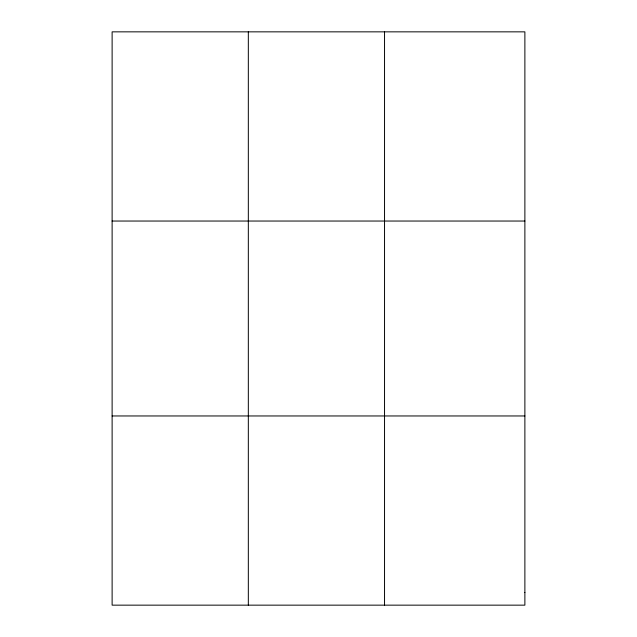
<?xml version="1.0" encoding="UTF-8"?>
<svg xmlns="http://www.w3.org/2000/svg" width="637" height="637" viewBox="0 0 637 637"><rect width="100%" height="100%" fill="white"/><g stroke="black" fill="none" stroke-linecap="round" stroke-linejoin="round"><path stroke-width="0.96" d="M248.326 31.85L248.326 605.15M384.541 31.85L384.541 605.15M112.12 221.039L524.88 221.039M112.12 415.961L524.88 415.961M524.88 592.537L524.88 605.15L112.12 605.15L112.12 31.85L524.88 31.85L524.88 592.537"/></g></svg>
